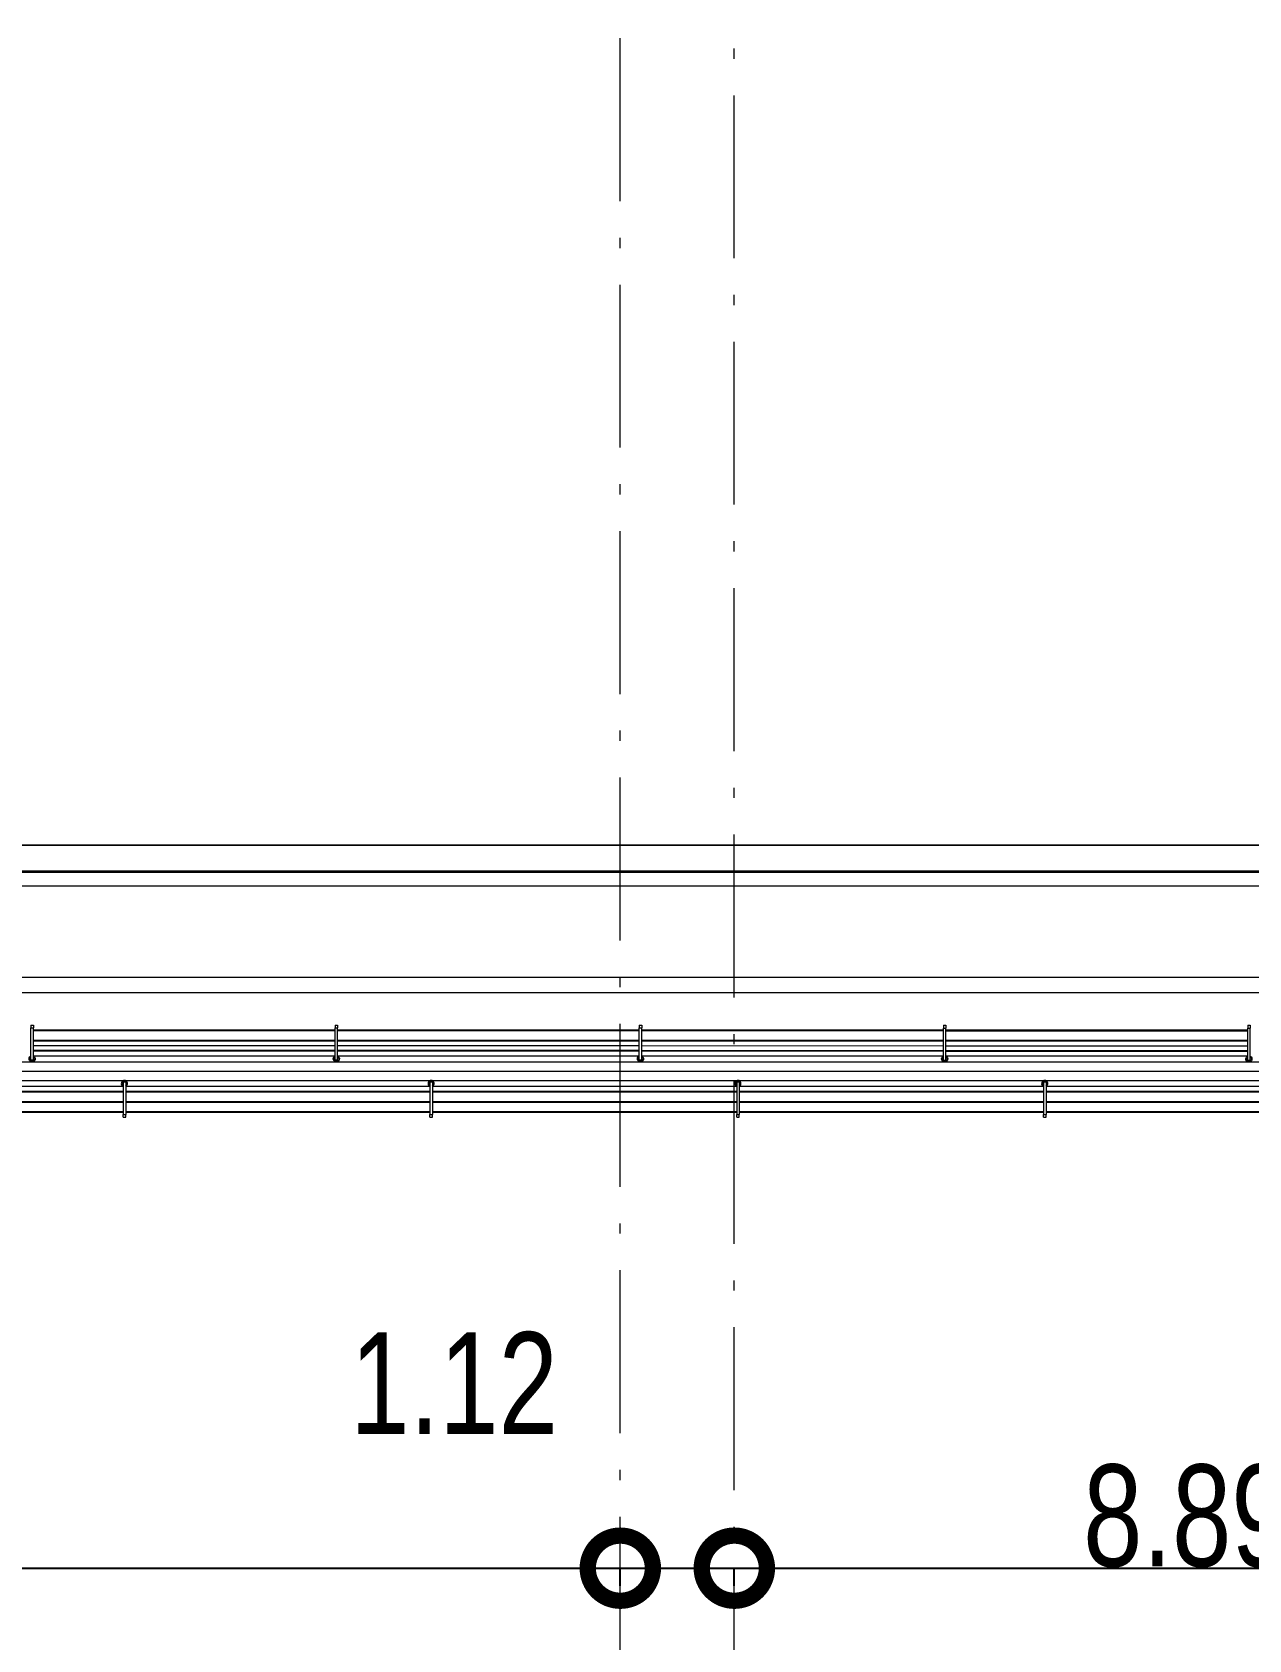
# Model space of a CAD drawing. Header units: metres. Extents: x -55 to 260, y -121 to 64.
# Drawn here: x 175.98 to 187.93, y -106.77 to -90.98 of the extents above; entities that cross this region are included whole.
import ezdxf

# ---------------------------------------------------------------- set-up
doc = ezdxf.new("R2010")
doc.units = ezdxf.units.M
doc.linetypes.add('01_Grid', pattern=[2.32, 1.6, -0.36, 0, -0.36])
for name, color, linetype, lineweight in [('0-1', 7, 'Continuous', 5), ('03EJES-1', 1, '01_Grid', 5), ('31COTAS', 1, 'Continuous', 5), ('46BANQ-1', 253, 'Continuous', 5), ('55BARANDAL-1', 253, 'Continuous', 5), ('70LINEA-1', 254, 'Continuous', 5), ('70LINEA-6', 253, 'Continuous', 5)]:
    doc.layers.add(name, color=color, linetype=linetype, lineweight=lineweight)
doc.styles.add('Arial_1', font='arial.ttf', dxfattribs={"width": 0.75, "height": 1})
doc.dimstyles.new('Standard__0_00_', dxfattribs={"dimscale": 0.3048, "dimtxt": 1.020259, "dimasz": 4.199475, "dimexe": 0, "dimexo": 1.312336, "dimgap": 0, "dimtad": 1, "dimrnd": 0.01, "dimzin": 0, "dimdsep": 46, "dimtxsty": 'Arial_1', "dimblk1": 'DOTSMALL', "dimblk2": 'DOTSMALL', "dimsah": 1, "dimcen": 0.09, "dimazin": 0, "dimtfac": 1, "dimtdec": 4, "dimtix": 1, "dimtmove": 0, "dimatfit": 3, "dimfxl": 1, "dimtvp": 1, "dimtolj": 1, "dimtzin": 0, "dimarcsym": 2})
doc.dimstyles.new('Standard__0_00__1', dxfattribs={"dimscale": 0.3048, "dimtxt": 1.020259, "dimasz": 4.199475, "dimexe": 0, "dimexo": 1.312336, "dimgap": 0, "dimtad": 1, "dimrnd": 0.01, "dimzin": 0, "dimdsep": 46, "dimtxsty": 'Arial_1', "dimblk1": 'DOTSMALL', "dimblk2": 'DOTSMALL', "dimsah": 1, "dimcen": 0.09, "dimazin": 0, "dimtfac": 1, "dimtdec": 4, "dimtix": 1, "dimtmove": 1, "dimatfit": 3, "dimfxl": 1, "dimtvp": 1, "dimtolj": 1, "dimtzin": 0, "dimarcsym": 2})

# ---------------------------------------------------------------- blocks, each defined once
blk = doc.blocks.new('Railing - Wire Post - Chainlink 2-V326-A1 _ A700')
at = {"layer": '55BARANDAL-1'}
for p, q in [((-0.331, 0.012), (-0.323, 0.012)), ((-0.331, 0.012), (-0.331, -0.013)), ((-0.323, 0.012), (-0.317, 0.012)), ((-0.317, 0.012), (-0.311, 0.012)), ((-0.311, 0.012), (-0.304, 0.012)), ((-0.304, 0.012), (-0.304, -0.013)), ((0.013, 0.012), (-0.304, 0.012)), ((0.013, -0.013), (0.013, 0.012)), ((-0.331, -0.013), (-0.323, -0.013)), ((-0.323, -0.013), (-0.317, -0.013)), ((-0.317, -0.013), (-0.311, -0.013)), ((-0.311, -0.013), (-0.304, -0.013)), ((0.013, -0.013), (-0.304, -0.013))]:
    blk.add_line(p, q, dxfattribs=at)
for radius, start, end in [(0.0301, 206.3748, 2.2872), (0.0301, 206.3748, 2.2872), (0.0301, 2.2872, 148.7371), (0.0301, 2.2872, 148.7371), (0.0251, 45, 150), (0.0251, 45, 150), (0.0251, 90, 148.3274), (0.0251, 270, 90), (0.0251, 0, 44.9925), (0.0251, 0, 44.9925), (0.0251, 315.0075, 0), (0.0251, 315.0075, 0), (0.0301, 336.8856, 2.2872), (0.0301, 336.8856, 2.2872), (0.0301, 336.8856, 2.2872), (0.0301, 336.8856, 2.2872), (0.0301, 336.8856, 2.2872), (0.0301, 336.8856, 2.2872), (0.0301, 336.8856, 2.2872), (0.0301, 336.8856, 2.2872), (0.0301, 336.8856, 2.2872), (0.0301, 336.8856, 2.2872), (0.0301, 2.2872, 16.9322), (0.0301, 2.2872, 16.9322), (0.0301, 2.2872, 16.9322), (0.0301, 2.2872, 16.9322), (0.0301, 2.2872, 16.9322), (0.0301, 2.2872, 16.9322), (0.0301, 2.2872, 16.9322), (0.0301, 2.2872, 16.9322), (0.0301, 2.2872, 16.9322), (0.0301, 2.2872, 16.9322), (0.0251, 210, 315), (0.0251, 210, 315), (0.0251, 211.6726, 270)]:
    blk.add_arc((0, 0), radius, start, end, dxfattribs=at)
blk = doc.blocks.new('Railing - Railing-8511726-A1 _ A700')
at = {"layer": '55BARANDAL-1'}
for p, q in [((240.175, -101.274), (20.175, -101.274)), ((173.886, -101.329), (176.875, -101.329)), ((176.9, -101.329), (179.889, -101.329)), ((179.914, -101.329), (182.903, -101.329)), ((182.928, -101.329), (185.916, -101.329)), ((185.941, -101.329), (188.93, -101.329)), ((176.875, -101.38), (173.886, -101.38)), ((173.886, -101.384), (176.875, -101.384)), ((176.875, -101.48), (173.886, -101.48)), ((173.886, -101.484), (176.875, -101.484)), ((179.889, -101.38), (176.9, -101.38)), ((176.9, -101.384), (179.889, -101.384)), ((179.889, -101.48), (176.9, -101.48)), ((176.9, -101.484), (179.889, -101.484)), ((182.903, -101.38), (179.914, -101.38)), ((179.914, -101.384), (182.903, -101.384)), ((182.903, -101.48), (179.914, -101.48)), ((179.914, -101.484), (182.903, -101.484)), ((185.916, -101.38), (182.928, -101.38)), ((182.928, -101.384), (185.916, -101.384)), ((185.916, -101.48), (182.928, -101.48)), ((182.928, -101.484), (185.916, -101.484)), ((188.93, -101.38), (185.941, -101.38)), ((185.941, -101.384), (188.93, -101.384)), ((188.93, -101.48), (185.941, -101.48)), ((185.941, -101.484), (188.93, -101.484)), ((176.875, -101.58), (173.886, -101.58)), ((173.886, -101.584), (176.875, -101.584)), ((179.889, -101.58), (176.9, -101.58)), ((176.9, -101.584), (179.889, -101.584)), ((182.903, -101.58), (179.914, -101.58)), ((179.914, -101.584), (182.903, -101.584)), ((185.916, -101.58), (182.928, -101.58)), ((182.928, -101.584), (185.916, -101.584)), ((188.93, -101.58), (185.941, -101.58)), ((185.941, -101.584), (188.93, -101.584))]:
    blk.add_line(p, q, dxfattribs=at)
at = {"rotation": 90}
for p in [(176.888, -101.302), (179.901, -101.302), (182.915, -101.302), (185.929, -101.302)]:
    blk.add_blockref('Railing - Wire Post - Chainlink 2-V326-A1 _ A700', p, dxfattribs=at)
blk = doc.blocks.new('Practice Rain Ditch - Practice Rain Ditch-8556337-A1 _ A700')
at = {"layer": '70LINEA-1'}
for p, q in [((20.175, -99.21), (191.593, -99.212)), ((191.593, -99.227), (20.175, -99.258)), ((191.593, -99.362), (20.175, -99.36)), ((195.315, -100.262), (20.175, -100.26)), ((195.315, -100.412), (20.175, -100.41))]:
    blk.add_line(p, q, dxfattribs=at)
blk = doc.blocks.new('Railing - Wire Post - Chainlink 2-V365-A1 _ A700')
at = {"layer": '55BARANDAL-1'}
for p, q in [((-0.331, 0.012), (-0.317, 0.012)), ((-0.331, 0.012), (-0.331, -0.013)), ((-0.317, 0.012), (-0.311, 0.012)), ((-0.311, 0.012), (-0.304, 0.012)), ((-0.304, 0.012), (-0.304, -0.013)), ((0.013, 0.012), (-0.304, 0.012)), ((0.013, -0.013), (0.013, 0.012)), ((-0.331, -0.013), (-0.317, -0.013)), ((-0.317, -0.013), (-0.311, -0.013)), ((-0.311, -0.013), (-0.304, -0.013)), ((0.013, -0.013), (-0.304, -0.013))]:
    blk.add_line(p, q, dxfattribs=at)
for radius, start, end in [(0.0301, 206.3748, 2.2872), (0.0301, 206.3748, 2.2872), (0.0301, 2.2872, 148.7371), (0.0301, 2.2872, 148.7371), (0.0251, 0, 150), (0.0251, 0, 150), (0.0251, 210, 0), (0.0251, 210, 0), (0.0251, 90, 148.3274), (0.0251, 270, 90), (0.0301, 336.8856, 2.2872), (0.0301, 336.8856, 2.2872), (0.0301, 336.8856, 2.2872), (0.0301, 336.8856, 2.2872), (0.0301, 336.8856, 2.2872), (0.0301, 336.8856, 2.2872), (0.0301, 336.8856, 2.2872), (0.0301, 336.8856, 2.2872), (0.0301, 336.8856, 2.2872), (0.0301, 2.2872, 16.9322), (0.0301, 2.2872, 16.9322), (0.0301, 2.2872, 16.9322), (0.0301, 2.2872, 16.9322), (0.0301, 2.2872, 16.9322), (0.0301, 2.2872, 16.9322), (0.0301, 2.2872, 16.9322), (0.0301, 2.2872, 16.9322), (0.0301, 2.2872, 16.9322), (0.0251, 211.6726, 270)]:
    blk.add_arc((0, 0), radius, start, end, dxfattribs=at)
blk = doc.blocks.new('Railing - Railing-8574736-A1 _ A700')
at = {"layer": '55BARANDAL-1'}
for p, q in [((178.958, -100.778), (175.994, -100.778)), ((175.994, -100.782), (178.958, -100.782)), ((178.958, -100.878), (175.994, -100.878)), ((175.994, -100.882), (178.958, -100.882)), ((181.946, -100.778), (178.983, -100.778)), ((178.983, -100.782), (181.946, -100.782)), ((181.946, -100.878), (178.983, -100.878)), ((178.983, -100.882), (181.946, -100.882)), ((184.934, -100.779), (181.971, -100.778)), ((181.971, -100.782), (184.934, -100.783)), ((184.934, -100.879), (181.971, -100.878)), ((181.971, -100.882), (184.934, -100.883)), ((187.922, -100.779), (184.959, -100.779)), ((184.959, -100.783), (187.922, -100.783)), ((187.922, -100.879), (184.959, -100.879)), ((184.959, -100.883), (187.922, -100.883)), ((178.958, -100.978), (175.994, -100.978)), ((175.994, -100.982), (178.958, -100.982)), ((178.958, -101.033), (175.994, -101.033)), ((181.946, -100.978), (178.983, -100.978)), ((178.983, -100.982), (181.946, -100.982)), ((181.946, -101.033), (178.983, -101.033)), ((184.934, -100.979), (181.971, -100.978)), ((181.971, -100.982), (184.934, -100.983)), ((184.934, -101.033), (181.971, -101.033)), ((187.922, -100.979), (184.959, -100.979)), ((184.959, -100.983), (187.922, -100.983)), ((187.922, -101.033), (184.959, -101.033)), ((-33.162, -101.076), (229.742, -101.091))]:
    blk.add_line(p, q, dxfattribs=at)
at = {"extrusion": (0, 0, -1), "zscale": -1, "rotation": 270.0033261339385}
for p in [(-175.982, -101.06), (-178.97, -101.06), (-181.958, -101.06), (-184.946, -101.061), (-187.935, -101.061)]:
    blk.add_blockref('Railing - Wire Post - Chainlink 2-V365-A1 _ A700', p, dxfattribs=at)
blk = doc.blocks.new('22011_AR_rvt-1-A1 _ A700')
at = {"layer": '46BANQ-1'}
for p, q in [((180.172, -98.96), (170.172, -98.96)), ((191.589, -98.96), (180.172, -98.96))]:
    blk.add_line(p, q, dxfattribs=at)
at = {"layer": '70LINEA-1'}
for p, q in [((20.175, -98.96), (191.589, -98.96)), ((175.994, -100.929), (178.958, -100.929)), ((178.983, -100.929), (181.946, -100.929)), ((181.971, -100.929), (184.934, -100.93)), ((184.959, -100.93), (187.922, -100.93)), ((195.535, -101.184), (20.175, -101.174))]:
    blk.add_line(p, q, dxfattribs=at)
at = {"layer": '55BARANDAL-1'}
for name in ['Railing - Railing-8574736-A1 _ A700', 'Railing - Railing-8511726-A1 _ A700']:
    blk.add_blockref(name, (0, 0), dxfattribs=at)
at = {"layer": '70LINEA-6'}
blk.add_blockref('Practice Rain Ditch - Practice Rain Ditch-8556337-A1 _ A700', (0, 0), dxfattribs=at)
blk = doc.blocks.new('Railing - Wire Post - Chainlink 2-V697-A1 _ A700')
at = {"layer": '55BARANDAL-1'}
for p, q in [((-0.331, 0.012), (-0.317, 0.012)), ((-0.331, 0.012), (-0.331, -0.013)), ((-0.317, 0.012), (-0.311, 0.012)), ((-0.311, 0.012), (-0.304, 0.012)), ((-0.304, 0.012), (-0.304, -0.013)), ((0.013, 0.012), (-0.304, 0.012)), ((0.013, -0.013), (0.013, 0.012)), ((-0.331, -0.013), (-0.317, -0.013)), ((-0.317, -0.013), (-0.311, -0.013)), ((-0.311, -0.013), (-0.304, -0.013)), ((0.013, -0.013), (-0.304, -0.013))]:
    blk.add_line(p, q, dxfattribs=at)
for radius, start, end in [(0.0301, 206.3748, 2.2872), (0.0301, 206.3748, 2.2872), (0.0301, 2.2872, 148.7371), (0.0301, 2.2872, 148.7371), (0.0251, 45, 150), (0.0251, 45, 150), (0.0251, 90, 148.3274), (0.0251, 270, 90), (0.0251, 0, 44.9925), (0.0251, 0, 44.9925), (0.0251, 315.0075, 0), (0.0251, 315.0075, 0), (0.0301, 336.8856, 2.2872), (0.0301, 336.8856, 2.2872), (0.0301, 336.8856, 2.2872), (0.0301, 336.8856, 2.2872), (0.0301, 336.8856, 2.2872), (0.0301, 336.8856, 2.2872), (0.0301, 336.8856, 2.2872), (0.0301, 336.8856, 2.2872), (0.0301, 336.8856, 2.2872), (0.0301, 336.8856, 2.2872), (0.0301, 2.2872, 16.9322), (0.0301, 2.2872, 16.9322), (0.0301, 2.2872, 16.9322), (0.0301, 2.2872, 16.9322), (0.0301, 2.2872, 16.9322), (0.0301, 2.2872, 16.9322), (0.0301, 2.2872, 16.9322), (0.0301, 2.2872, 16.9322), (0.0301, 2.2872, 16.9322), (0.0301, 2.2872, 16.9322), (0.0251, 210, 315), (0.0251, 210, 315), (0.0251, 211.6726, 270)]:
    blk.add_arc((0, 0), radius, start, end, dxfattribs=at)
blk = doc.blocks.new('Railing - Railing-V701-A1 _ A700')
at = {"layer": '55BARANDAL-1'}
for p, q in [((240.175, -101.274), (20.175, -101.274)), ((173.886, -101.329), (176.875, -101.329)), ((176.9, -101.329), (179.889, -101.329)), ((179.914, -101.329), (182.903, -101.329)), ((182.928, -101.329), (185.916, -101.329)), ((185.941, -101.329), (188.93, -101.329)), ((176.875, -101.38), (173.886, -101.38)), ((173.886, -101.384), (176.875, -101.384)), ((176.875, -101.48), (173.886, -101.48)), ((173.886, -101.484), (176.875, -101.484)), ((179.889, -101.38), (176.9, -101.38)), ((176.9, -101.384), (179.889, -101.384)), ((179.889, -101.48), (176.9, -101.48)), ((176.9, -101.484), (179.889, -101.484)), ((182.903, -101.38), (179.914, -101.38)), ((179.914, -101.384), (182.903, -101.384)), ((182.903, -101.48), (179.914, -101.48)), ((179.914, -101.484), (182.903, -101.484)), ((185.916, -101.38), (182.928, -101.38)), ((182.928, -101.384), (185.916, -101.384)), ((185.916, -101.48), (182.928, -101.48)), ((182.928, -101.484), (185.916, -101.484)), ((188.93, -101.38), (185.941, -101.38)), ((185.941, -101.384), (188.93, -101.384)), ((188.93, -101.48), (185.941, -101.48)), ((185.941, -101.484), (188.93, -101.484)), ((176.875, -101.58), (173.886, -101.58)), ((173.886, -101.584), (176.875, -101.584)), ((179.889, -101.58), (176.9, -101.58)), ((176.9, -101.584), (179.889, -101.584)), ((182.903, -101.58), (179.914, -101.58)), ((179.914, -101.584), (182.903, -101.584)), ((185.916, -101.58), (182.928, -101.58)), ((182.928, -101.584), (185.916, -101.584)), ((188.93, -101.58), (185.941, -101.58)), ((185.941, -101.584), (188.93, -101.584))]:
    blk.add_line(p, q, dxfattribs=at)
at = {"rotation": 90}
for p in [(176.888, -101.302), (179.901, -101.302), (182.915, -101.302), (185.929, -101.302)]:
    blk.add_blockref('Railing - Wire Post - Chainlink 2-V697-A1 _ A700', p, dxfattribs=at)
blk = doc.blocks.new('Practice Rain Ditch - Practice Rain Ditch-V706-A1 _ A700')
at = {"layer": '70LINEA-1'}
for p, q in [((20.175, -99.21), (191.593, -99.212)), ((191.593, -99.227), (20.175, -99.258)), ((191.593, -99.362), (20.175, -99.36)), ((195.315, -100.262), (20.175, -100.26)), ((195.315, -100.412), (20.175, -100.41))]:
    blk.add_line(p, q, dxfattribs=at)
blk = doc.blocks.new('Railing - Wire Post - Chainlink 2-V739-A1 _ A700')
at = {"layer": '55BARANDAL-1'}
for p, q in [((-0.331, 0.012), (-0.323, 0.012)), ((-0.331, 0.012), (-0.331, -0.013)), ((-0.323, 0.012), (-0.317, 0.012)), ((-0.317, 0.012), (-0.311, 0.012)), ((-0.311, 0.012), (-0.304, 0.012)), ((-0.304, 0.012), (-0.304, -0.013)), ((0.013, 0.012), (-0.304, 0.012)), ((0.013, -0.013), (0.013, 0.012)), ((-0.331, -0.013), (-0.323, -0.013)), ((-0.323, -0.013), (-0.317, -0.013)), ((-0.317, -0.013), (-0.311, -0.013)), ((-0.311, -0.013), (-0.304, -0.013)), ((0.013, -0.013), (-0.304, -0.013))]:
    blk.add_line(p, q, dxfattribs=at)
for radius, start, end in [(0.0301, 206.3748, 2.2872), (0.0301, 206.3748, 2.2872), (0.0301, 2.2872, 148.7371), (0.0301, 2.2872, 148.7371), (0.0251, 0, 150), (0.0251, 0, 150), (0.0251, 210, 0), (0.0251, 210, 0), (0.0251, 90, 148.3274), (0.0251, 270, 90), (0.0301, 336.8856, 2.2872), (0.0301, 336.8856, 2.2872), (0.0301, 336.8856, 2.2872), (0.0301, 336.8856, 2.2872), (0.0301, 336.8856, 2.2872), (0.0301, 336.8856, 2.2872), (0.0301, 336.8856, 2.2872), (0.0301, 336.8856, 2.2872), (0.0301, 336.8856, 2.2872), (0.0301, 2.2872, 16.9322), (0.0301, 2.2872, 16.9322), (0.0301, 2.2872, 16.9322), (0.0301, 2.2872, 16.9322), (0.0301, 2.2872, 16.9322), (0.0301, 2.2872, 16.9322), (0.0301, 2.2872, 16.9322), (0.0301, 2.2872, 16.9322), (0.0301, 2.2872, 16.9322), (0.0251, 211.6726, 270)]:
    blk.add_arc((0, 0), radius, start, end, dxfattribs=at)
blk = doc.blocks.new('Railing - Railing-V756-A1 _ A700')
at = {"layer": '55BARANDAL-1'}
for p, q in [((178.958, -100.778), (175.994, -100.778)), ((175.994, -100.782), (178.958, -100.782)), ((178.958, -100.878), (175.994, -100.878)), ((175.994, -100.882), (178.958, -100.882)), ((181.946, -100.778), (178.983, -100.778)), ((178.983, -100.782), (181.946, -100.782)), ((181.946, -100.878), (178.983, -100.878)), ((178.983, -100.882), (181.946, -100.882)), ((184.934, -100.779), (181.971, -100.778)), ((181.971, -100.782), (184.934, -100.783)), ((184.934, -100.879), (181.971, -100.878)), ((181.971, -100.882), (184.934, -100.883)), ((187.922, -100.779), (184.959, -100.779)), ((184.959, -100.783), (187.922, -100.783)), ((187.922, -100.879), (184.959, -100.879)), ((184.959, -100.883), (187.922, -100.883)), ((178.958, -100.978), (175.994, -100.978)), ((175.994, -100.982), (178.958, -100.982)), ((178.958, -101.033), (175.994, -101.033)), ((181.946, -100.978), (178.983, -100.978)), ((178.983, -100.982), (181.946, -100.982)), ((181.946, -101.033), (178.983, -101.033)), ((184.934, -100.979), (181.971, -100.978)), ((181.971, -100.982), (184.934, -100.983)), ((184.934, -101.033), (181.971, -101.033)), ((187.922, -100.979), (184.959, -100.979)), ((184.959, -100.983), (187.922, -100.983)), ((187.922, -101.033), (184.959, -101.033)), ((-33.162, -101.076), (229.742, -101.091))]:
    blk.add_line(p, q, dxfattribs=at)
at = {"extrusion": (0, 0, -1), "zscale": -1, "rotation": 270.0033261339385}
for p in [(-175.982, -101.06), (-178.97, -101.06), (-181.958, -101.06), (-184.946, -101.061), (-187.935, -101.061)]:
    blk.add_blockref('Railing - Wire Post - Chainlink 2-V739-A1 _ A700', p, dxfattribs=at)
blk = doc.blocks.new('22011_AR_rvt-2-A1 _ A700')
at = {"layer": '46BANQ-1'}
for p, q in [((180.172, -98.96), (170.172, -98.96)), ((191.589, -98.96), (180.172, -98.96))]:
    blk.add_line(p, q, dxfattribs=at)
at = {"layer": '70LINEA-1'}
for p, q in [((20.175, -98.96), (191.589, -98.96)), ((175.994, -100.929), (178.958, -100.929)), ((178.983, -100.929), (181.946, -100.929)), ((181.971, -100.929), (184.934, -100.93)), ((184.959, -100.93), (187.922, -100.93)), ((195.535, -101.184), (20.175, -101.174))]:
    blk.add_line(p, q, dxfattribs=at)
at = {"layer": '55BARANDAL-1'}
for name in ['Railing - Railing-V756-A1 _ A700', 'Railing - Railing-V701-A1 _ A700']:
    blk.add_blockref(name, (0, 0), dxfattribs=at)
at = {"layer": '70LINEA-6'}
blk.add_blockref('Practice Rain Ditch - Practice Rain Ditch-V706-A1 _ A700', (0, 0), dxfattribs=at)
blk = doc.blocks.new('_DotSmall')
at = {"color": 0, "linetype": 'ByBlock', "const_width": 0.5}
blk.add_lwpolyline([(-0.0625, 0, 1), (0.0625, 0, 1)], format="xyb", close=True, dxfattribs=at)
blk = doc.blocks.new('DIMBLOCK29-A1 _ A700')
at = {"layer": '31COTAS', "color": 0, "lineweight": -2, "transparency": 16777216}
for p, q in [((97.536, -106.235), (97.536, -106.062)), ((97.536, -106.062), (181.76, -106.062)), ((181.76, -106.235), (181.76, -106.062))]:
    blk.add_line(p, q, dxfattribs=at)
at = {"layer": 'Defpoints', "color": 0, "transparency": 16777216}
for p in [(97.536, -105.835), (181.76, -105.835), (181.76, -106.062)]:
    blk.add_point(p, dxfattribs=at)
at = {"layer": '31COTAS', "color": 0, "lineweight": -2, "transparency": 16777216, "xscale": 1.28, "yscale": 1.28, "zscale": 1.28, "rotation": 180}
blk.add_blockref('_DotSmall', (97.536, -106.062), dxfattribs=at)
at = {"layer": '31COTAS', "color": 0, "lineweight": -2, "transparency": 16777216, "xscale": 1.28, "yscale": 1.28, "zscale": 1.28}
blk.add_blockref('_DotSmall', (181.76, -106.062), dxfattribs=at)
at = {"layer": '31COTAS', "color": 0, "transparency": 16777216, "insert": (139.648, -105.551), "char_height": 1, "width": 3.05136, "attachment_point": 5, "style": 'Arial_1'}
blk.add_mtext('\\A1;84.22', dxfattribs=at)
blk = doc.blocks.new('DIMBLOCK30-A1 _ A700')
at = {"layer": '31COTAS', "color": 0, "lineweight": -2, "transparency": 16777216}
for p, q in [((181.76, -106.235), (181.76, -106.062)), ((181.76, -106.062), (182.88, -106.062)), ((182.88, -106.235), (182.88, -106.062))]:
    blk.add_line(p, q, dxfattribs=at)
at = {"layer": 'Defpoints', "color": 0, "transparency": 16777216}
for p in [(181.76, -105.835), (182.88, -105.835), (182.88, -106.062)]:
    blk.add_point(p, dxfattribs=at)
at = {"layer": '31COTAS', "color": 0, "lineweight": -2, "transparency": 16777216, "xscale": 1.28, "yscale": 1.28, "zscale": 1.28, "rotation": 180}
blk.add_blockref('_DotSmall', (181.76, -106.062), dxfattribs=at)
at = {"layer": '31COTAS', "color": 0, "lineweight": -2, "transparency": 16777216, "xscale": 1.28, "yscale": 1.28, "zscale": 1.28}
blk.add_blockref('_DotSmall', (182.88, -106.062), dxfattribs=at)
at = {"layer": '31COTAS', "color": 0, "transparency": 16777216, "insert": (179.108, -103.744), "char_height": 1, "width": 2.37328, "attachment_point": 1, "line_spacing_factor": 0.941778, "style": 'Arial_1'}
blk.add_mtext('\\A1;1.12', dxfattribs=at)
blk = doc.blocks.new('DIMBLOCK31-A1 _ A700')
at = {"layer": '31COTAS', "color": 0, "lineweight": -2, "transparency": 16777216}
for p, q in [((182.88, -106.235), (182.88, -106.062)), ((182.88, -106.062), (191.772, -106.062)), ((191.772, -106.235), (191.772, -106.062))]:
    blk.add_line(p, q, dxfattribs=at)
at = {"layer": 'Defpoints', "color": 0, "transparency": 16777216}
for p in [(182.88, -105.835), (191.772, -105.835), (191.772, -106.062)]:
    blk.add_point(p, dxfattribs=at)
at = {"layer": '31COTAS', "color": 0, "lineweight": -2, "transparency": 16777216, "xscale": 1.28, "yscale": 1.28, "zscale": 1.28, "rotation": 180}
blk.add_blockref('_DotSmall', (182.88, -106.062), dxfattribs=at)
at = {"layer": '31COTAS', "color": 0, "lineweight": -2, "transparency": 16777216, "xscale": 1.28, "yscale": 1.28, "zscale": 1.28}
blk.add_blockref('_DotSmall', (191.772, -106.062), dxfattribs=at)
at = {"layer": '31COTAS', "color": 0, "transparency": 16777216, "insert": (187.326, -105.551), "char_height": 1, "width": 2.37328, "attachment_point": 5, "style": 'Arial_1'}
blk.add_mtext('\\A1;8.89', dxfattribs=at)

msp = doc.modelspace()

# ---------------------------------------------------------------- linework, layer by layer
at = {"layer": '03EJES-1'}
for p, q in [((182.88, -117.396), (182.88, 60.317)), ((181.76, -107.156), (181.76, -79.227))]:
    msp.add_line(p, q, dxfattribs=at)

# ---------------------------------------------------------------- block references
at = {"layer": '0-1'}
for name in ['22011_AR_rvt-2-A1 _ A700', '22011_AR_rvt-1-A1 _ A700']:
    msp.add_blockref(name, (0, 0), dxfattribs=at)

# ---------------------------------------------------------------- dimensions: what is measured, and where the dimension line sits
at = {"layer": '31COTAS'}
dim = msp.add_linear_dim(base=(182.88, -106.062), p1=(181.76, -105.835), p2=(182.88, -105.835), dimstyle='Standard__0_00__1', override={"dimpost": '<>', "dimfxl": 1.12}, dxfattribs=at)
dim.commit()
dim.dimension.update_dxf_attribs({"geometry": 'DIMBLOCK30-A1 _ A700', "text_midpoint": (180.294, -105.077), "dimtype": 160})
for base, p1, p2, override, picture, middle in [((181.76, -106.062), (97.536, -105.835), (181.76, -105.835), {"dimpost": '<>', "dimfxl": 84.224}, 'DIMBLOCK29-A1 _ A700', (139.648, -105.551)), ((191.772, -106.062), (182.88, -105.835), (191.772, -105.835), {"dimpost": '<>', "dimfxl": 8.892}, 'DIMBLOCK31-A1 _ A700', (187.326, -105.551))]:
    dim = msp.add_linear_dim(base=base, p1=p1, p2=p2, dimstyle='Standard__0_00_', override=override, dxfattribs=at)
    dim.commit()
    dim.dimension.update_dxf_attribs({"geometry": picture, "text_midpoint": middle})

doc.saveas('drawing.dxf')
